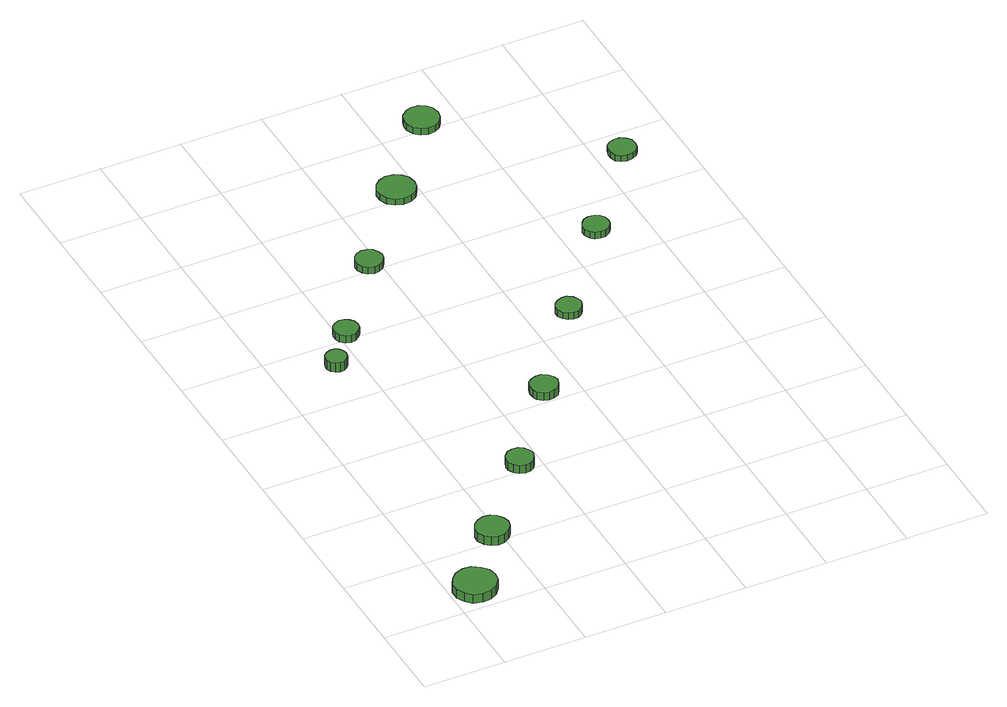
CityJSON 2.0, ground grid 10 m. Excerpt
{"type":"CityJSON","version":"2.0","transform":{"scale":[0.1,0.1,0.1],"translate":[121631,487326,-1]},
"CityObjects":{
"tree1":{"type":"SolitaryVegetationObject","attributes":{"function":"something"},"geometry":[{"type":"MultiSurface","lod":"1","boundaries":[[[0,1,2,3,4,5,6,7,8,9,10,11,12,13,14]],[[15,16,17,18,19,20,21,22,23,24,25,26,27,28,29]],[[0,29,28,1]],[[1,28,27,2]],[[2,27,26,3]],[[3,26,25,4]],[[4,25,24,5]],[[5,24,23,6]],[[6,23,22,7]],[[7,22,21,8]],[[8,21,20,9]],[[9,20,19,10]],[[10,19,18,11]],[[11,18,17,12]],[[12,17,16,13]],[[13,16,15,14]],[[14,15,29,0]]]}]},
"tree2":{"type":"SolitaryVegetationObject","attributes":{"function":"something"},"geometry":[{"type":"MultiSurface","lod":"1","boundaries":[[[30,31,32,33,34,35,36,37,38,39,40,41,42,43,44]],[[45,46,47,48,49,50,51,52,53,54,55,56,57,58,59]],[[30,59,58,31]],[[31,58,57,32]],[[32,57,56,33]],[[33,56,55,34]],[[34,55,54,35]],[[35,54,53,36]],[[36,53,52,37]],[[37,52,51,38]],[[38,51,50,39]],[[39,50,49,40]],[[40,49,48,41]],[[41,48,47,42]],[[42,47,46,43]],[[43,46,45,44]],[[44,45,59,30]]]}]},
"tree3":{"type":"SolitaryVegetationObject","attributes":{"function":"something"},"geometry":[{"type":"MultiSurface","lod":"1","boundaries":[[[60,61,62,63,64,65,66,67,68,69,70,71,72,73,74]],[[75,76,77,78,79,80,81,82,83,84,85,86,87,88,89]],[[60,89,88,61]],[[61,88,87,62]],[[62,87,86,63]],[[63,86,85,64]],[[64,85,84,65]],[[65,84,83,66]],[[66,83,82,67]],[[67,82,81,68]],[[68,81,80,69]],[[69,80,79,70]],[[70,79,78,71]],[[71,78,77,72]],[[72,77,76,73]],[[73,76,75,74]],[[74,75,89,60]]]}]},
"tree4":{"type":"SolitaryVegetationObject","attributes":{"function":"something"},"geometry":[{"type":"MultiSurface","lod":"1","boundaries":[[[90,91,92,93,94,95,96,97,98,99,100,101,102,103,104]],[[105,106,107,108,109,110,111,112,113,114,115,116,117,118,119]],[[90,119,118,91]],[[91,118,117,92]],[[92,117,116,93]],[[93,116,115,94]],[[94,115,114,95]],[[95,114,113,96]],[[96,113,112,97]],[[97,112,111,98]],[[98,111,110,99]],[[99,110,109,100]],[[100,109,108,101]],[[101,108,107,102]],[[102,107,106,103]],[[103,106,105,104]],[[104,105,119,90]]]}]},
"tree5":{"type":"SolitaryVegetationObject","attributes":{"function":"something"},"geometry":[{"type":"MultiSurface","lod":"1","boundaries":[[[120,121,122,123,124,125,126,127,128,129,130,131,132,133,134]],[[135,136,137,138,139,140,141,142,143,144,145,146,147,148,149]],[[120,149,148,121]],[[121,148,147,122]],[[122,147,146,123]],[[123,146,145,124]],[[124,145,144,125]],[[125,144,143,126]],[[126,143,142,127]],[[127,142,141,128]],[[128,141,140,129]],[[129,140,139,130]],[[130,139,138,131]],[[131,138,137,132]],[[132,137,136,133]],[[133,136,135,134]],[[134,135,149,120]]]}]},
"tree6":{"type":"SolitaryVegetationObject","attributes":{"function":"something"},"geometry":[{"type":"MultiSurface","lod":"1","boundaries":[[[150,151,152,153,154,155,156,157,158,159,160,161,162,163,164]],[[165,166,167,168,169,170,171,172,173,174,175,176,177,178,179]],[[150,179,178,151]],[[151,178,177,152]],[[152,177,176,153]],[[153,176,175,154]],[[154,175,174,155]],[[155,174,173,156]],[[156,173,172,157]],[[157,172,171,158]],[[158,171,170,159]],[[159,170,169,160]],[[160,169,168,161]],[[161,168,167,162]],[[162,167,166,163]],[[163,166,165,164]],[[164,165,179,150]]]}]},
"tree7":{"type":"SolitaryVegetationObject","attributes":{"function":"something"},"geometry":[{"type":"MultiSurface","lod":"1","boundaries":[[[180,181,182,183,184,185,186,187,188,189,190,191,192,193,194]],[[195,196,197,198,199,200,201,202,203,204,205,206,207,208,209]],[[180,209,208,181]],[[181,208,207,182]],[[182,207,206,183]],[[183,206,205,184]],[[184,205,204,185]],[[185,204,203,186]],[[186,203,202,187]],[[187,202,201,188]],[[188,201,200,189]],[[189,200,199,190]],[[190,199,198,191]],[[191,198,197,192]],[[192,197,196,193]],[[193,196,195,194]],[[194,195,209,180]]]}]},
"tree8":{"type":"SolitaryVegetationObject","attributes":{"function":"something"},"geometry":[{"type":"MultiSurface","lod":"1","boundaries":[[[210,211,212,213,214,215,216,217,218,219,220,221,222,223,224]],[[225,226,227,228,229,230,231,232,233,234,235,236,237,238,239]],[[210,239,238,211]],[[211,238,237,212]],[[212,237,236,213]],[[213,236,235,214]],[[214,235,234,215]],[[215,234,233,216]],[[216,233,232,217]],[[217,232,231,218]],[[218,231,230,219]],[[219,230,229,220]],[[220,229,228,221]],[[221,228,227,222]],[[222,227,226,223]],[[223,226,225,224]],[[224,225,239,210]]]}]},
"tree9":{"type":"SolitaryVegetationObject","attributes":{"function":"something"},"geometry":[{"type":"MultiSurface","lod":"1","boundaries":[[[240,241,242,243,244,245,246,247,248,249,250,251,252,253,254]],[[255,256,257,258,259,260,261,262,263,264,265,266,267,268,269]],[[240,269,268,241]],[[241,268,267,242]],[[242,267,266,243]],[[243,266,265,244]],[[244,265,264,245]],[[245,264,263,246]],[[246,263,262,247]],[[247,262,261,248]],[[248,261,260,249]],[[249,260,259,250]],[[250,259,258,251]],[[251,258,257,252]],[[252,257,256,253]],[[253,256,255,254]],[[254,255,269,240]]]}]},
"tree10":{"type":"SolitaryVegetationObject","attributes":{"function":"something"},"geometry":[{"type":"MultiSurface","lod":"1","boundaries":[[[270,271,272,273,274,275,276,277,278,279,280,281,282,283,284]],[[285,286,287,288,289,290,291,292,293,294,295,296,297,298,299]],[[270,299,298,271]],[[271,298,297,272]],[[272,297,296,273]],[[273,296,295,274]],[[274,295,294,275]],[[275,294,293,276]],[[276,293,292,277]],[[277,292,291,278]],[[278,291,290,279]],[[279,290,289,280]],[[280,289,288,281]],[[281,288,287,282]],[[282,287,286,283]],[[283,286,285,284]],[[284,285,299,270]]]}]},
"tree11":{"type":"SolitaryVegetationObject","attributes":{"function":"something"},"geometry":[{"type":"MultiSurface","lod":"1","boundaries":[[[300,301,302,303,304,305,306,307,308,309,310,311,312,313,314]],[[315,316,317,318,319,320,321,322,323,324,325,326,327,328,329]],[[300,329,328,301]],[[301,328,327,302]],[[302,327,326,303]],[[303,326,325,304]],[[304,325,324,305]],[[305,324,323,306]],[[306,323,322,307]],[[307,322,321,308]],[[308,321,320,309]],[[309,320,319,310]],[[310,319,318,311]],[[311,318,317,312]],[[312,317,316,313]],[[313,316,315,314]],[[314,315,329,300]]]}]},
"tree12":{"type":"SolitaryVegetationObject","attributes":{"function":"something"},"geometry":[{"type":"MultiSurface","lod":"1","boundaries":[[[330,331,332,333,334,335,336,337,338,339,340,341,342,343,344]],[[345,346,347,348,349,350,351,352,353,354,355,356,357,358,359]],[[330,359,358,331]],[[331,358,357,332]],[[332,357,356,333]],[[333,356,355,334]],[[334,355,354,335]],[[335,354,353,336]],[[336,353,352,337]],[[337,352,351,338]],[[338,351,350,339]],[[339,350,349,340]],[[340,349,348,341]],[[341,348,347,342]],[[342,347,346,343]],[[343,346,345,344]],[[344,345,359,330]]]}]}
},
"vertices":[
[56,33,18],[54,44,18],[47,52,18],[38,58,18],[28,59,18],[17,55,18],[10,48,18],[5,39,18],[5,28,18],[10,18,18],[17,11,18],[28,8,18],[38,9,18],[47,14,18],[54,23,18],[54,23,6],[47,14,6],[38,9,6],[28,8,6],[17,11,6],[10,18,6],[5,28,6],[5,39,6],[10,48,6],[17,55,6],[28,59,6],[38,58,6],[47,52,6],[54,44,6],[56,33,6],
[112,113,18],[110,121,18],[105,128,18],[98,132,18],[90,133,18],[82,130,18],[76,125,18],[72,117,18],[72,109,18],[76,101,18],[82,96,18],[90,93,18],[98,94,18],[105,98,18],[110,105,18],[110,105,6],[105,98,6],[98,94,6],[90,93,6],[82,96,6],[76,101,6],[72,109,6],[72,117,6],[76,125,6],[82,130,6],[90,133,6],[98,132,6],[105,128,6],[110,121,6],[112,113,6],
[86,463,21],[85,468,21],[82,472,21],[77,475,21],[72,475,21],[67,473,21],[63,470,21],[61,465,21],[61,460,21],[63,455,21],[67,452,21],[72,450,21],[77,450,21],[82,453,21],[85,457,21],[85,457,8],[82,453,8],[77,450,8],[72,450,8],[67,452,8],[63,455,8],[61,460,8],[61,465,8],[63,470,8],[67,473,8],[72,475,8],[77,475,8],[82,472,8],[85,468,8],[86,463,8],
[193,213,17],[191,219,17],[187,225,17],[182,228,17],[175,229,17],[168,227,17],[163,222,17],[160,216,17],[160,209,17],[163,203,17],[168,198,17],[175,196,17],[182,197,17],[187,200,17],[191,206,17],[191,206,6],[187,200,6],[182,197,6],[175,196,6],[168,198,6],[163,203,6],[160,209,6],[160,216,6],[163,222,6],[168,227,6],[175,229,6],[182,228,6],[187,225,6],[191,219,6],[193,213,6],
[123,507,18],[122,513,18],[118,518,18],[113,521,18],[107,522,18],[101,520,18],[96,516,18],[94,510,18],[94,504,18],[96,498,18],[101,494,18],[107,492,18],[113,493,18],[118,496,18],[122,501,18],[122,501,8],[118,496,8],[113,493,8],[107,492,8],[101,494,8],[96,498,8],[94,504,8],[94,510,8],[96,516,8],[101,520,8],[107,522,8],[113,521,8],[118,518,8],[122,513,8],[123,507,8],
[276,318,18],[274,325,18],[270,330,18],[264,334,18],[257,334,18],[251,332,18],[245,328,18],[243,321,18],[243,314,18],[245,308,18],[251,303,18],[257,301,18],[264,302,18],[270,305,18],[274,311,18],[274,311,7],[270,305,7],[264,302,7],[257,301,7],[251,303,7],[245,308,7],[243,314,7],[243,321,7],[245,328,7],[251,332,7],[257,334,7],[264,334,7],[270,330,7],[274,325,7],[276,318,7],
[204,608,18],[202,614,18],[198,620,18],[192,623,18],[186,624,18],[179,622,18],[174,617,18],[171,611,18],[171,604,18],[174,598,18],[179,593,18],[186,591,18],[192,592,18],[198,595,18],[202,601,18],[202,601,9],[198,595,9],[192,592,9],[186,591,9],[179,593,9],[174,598,9],[171,604,9],[171,611,9],[174,617,9],[179,622,9],[186,624,9],[192,623,9],[198,620,9],[202,614,9],[204,608,9],
[364,434,17],[362,440,17],[359,445,17],[353,449,17],[347,449,17],[341,447,17],[336,443,17],[333,437,17],[333,431,17],[336,425,17],[341,421,17],[347,419,17],[353,419,17],[359,423,17],[362,428,17],[362,428,8],[359,423,8],[353,419,8],[347,419,8],[341,421,8],[336,425,8],[333,431,8],[333,437,8],[336,443,8],[341,447,8],[347,449,8],[353,449,8],[359,445,8],[362,440,8],[364,434,8],
[295,709,18],[293,719,18],[288,726,18],[280,731,18],[270,732,18],[261,729,18],[254,723,18],[250,714,18],[250,705,18],[254,696,18],[261,690,18],[270,687,18],[280,688,18],[288,692,18],[293,700,18],[293,700,10],[288,692,10],[280,688,10],[270,687,10],[261,690,10],[254,696,10],[250,705,10],[250,714,10],[254,723,10],[261,729,10],[270,732,10],[280,731,10],[288,726,10],[293,719,10],[295,709,10],
[375,810,18],[373,819,18],[368,826,18],[361,830,18],[352,831,18],[344,828,18],[337,822,18],[334,814,18],[334,806,18],[337,798,18],[344,792,18],[352,789,18],[361,790,18],[368,794,18],[373,801,18],[373,801,9],[368,794,9],[361,790,9],[352,789,9],[344,792,9],[337,798,9],[334,806,9],[334,814,9],[337,822,9],[344,828,9],[352,831,9],[361,830,9],[368,826,9],[373,819,9],[375,810,9],
[456,550,18],[455,557,18],[451,562,18],[445,565,18],[439,566,18],[432,564,18],[428,559,18],[425,553,18],[425,547,18],[428,541,18],[432,537,18],[439,535,18],[445,535,18],[451,539,18],[455,544,18],[455,544,9],[451,539,9],[445,535,9],[439,535,9],[432,537,9],[428,541,9],[425,547,9],[425,553,9],[428,559,9],[432,564,9],[439,566,9],[445,565,9],[451,562,9],[455,557,9],[456,550,9],
[546,663,17],[545,670,17],[541,675,17],[535,679,17],[528,679,17],[521,677,17],[516,673,17],[514,666,17],[514,660,17],[516,653,17],[521,649,17],[528,647,17],[535,648,17],[541,651,17],[545,656,17],[545,656,9],[541,651,9],[535,648,9],[528,647,9],[521,649,9],[516,653,9],[514,660,9],[514,666,9],[516,673,9],[521,677,9],[528,679,9],[535,679,9],[541,675,9],[545,670,9],[546,663,9]
]}
